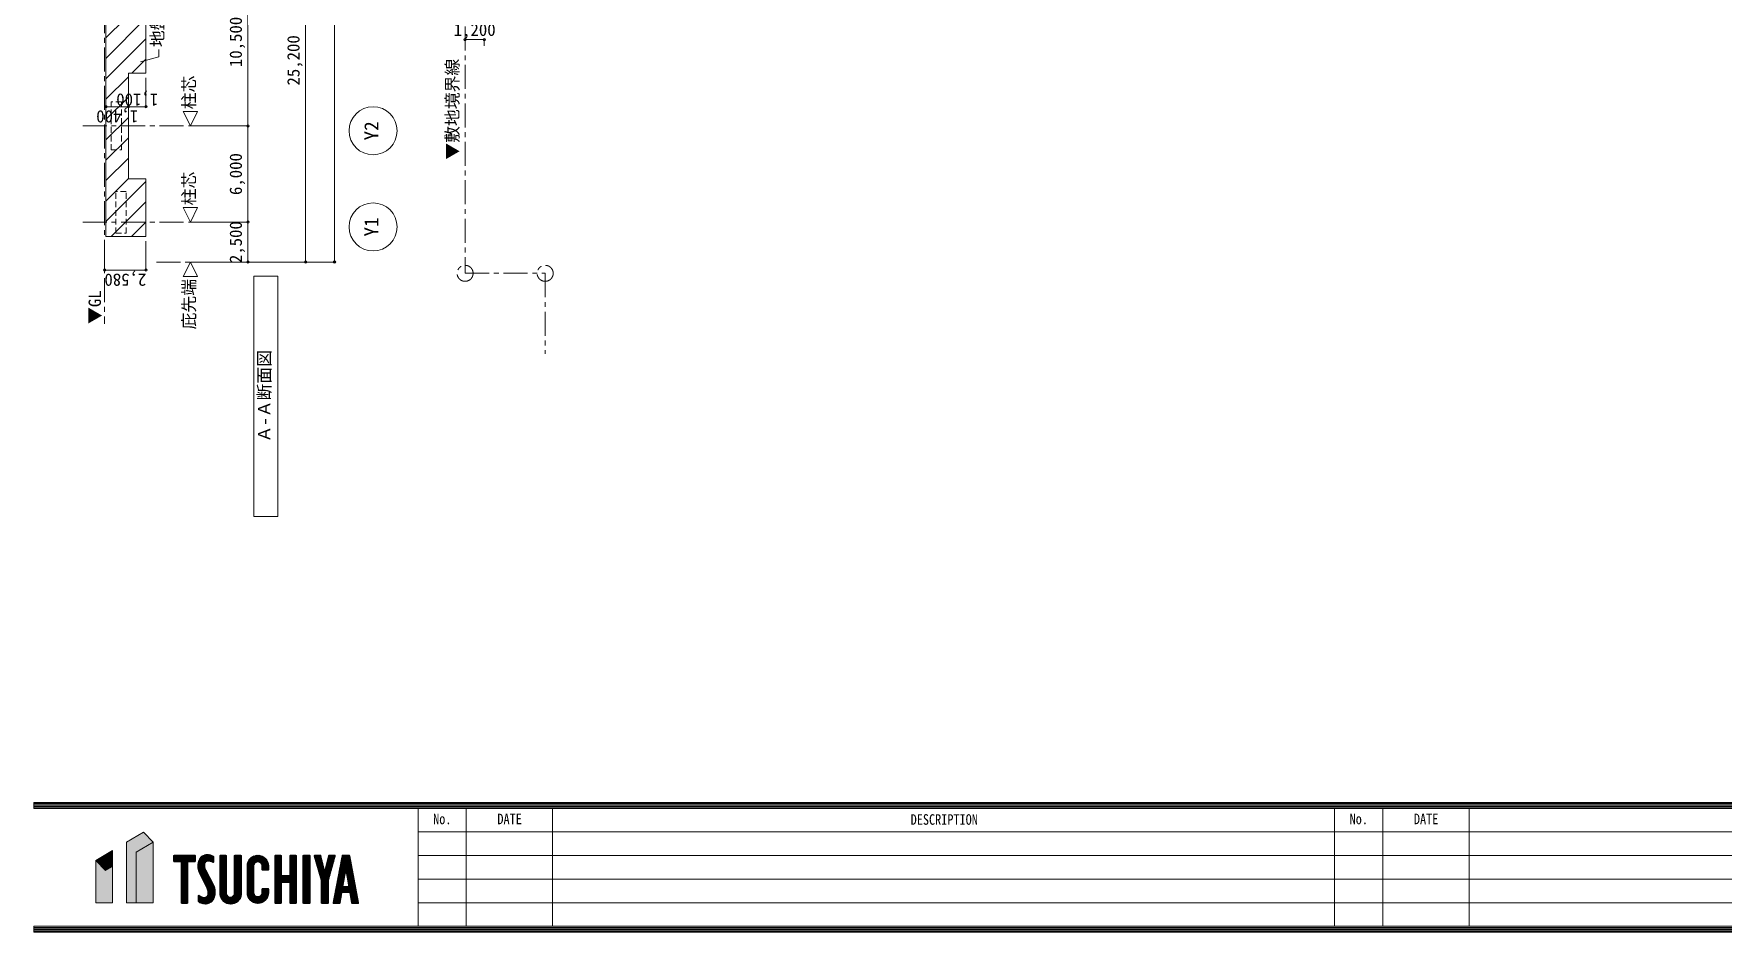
# Model space of a CAD drawing. Units: millimetres at full size, sheet at 1:300. Extents: x -272537 to 274500, y -185098 to 187500.
# Drawn here: x -272537 to -167041, y 21302 to 77399 of the extents above; entities that cross this region are included whole.
import ezdxf
from ezdxf.enums import TextEntityAlignment as Align

# ---------------------------------------------------------------- set-up
doc = ezdxf.new("R2010")
doc.units = ezdxf.units.MM
doc.header["$LTSCALE"] = 300
doc.header["$PDMODE"] = 32
doc.header["$PDSIZE"] = 150
doc.linetypes.add('CHAIN1', pattern=[8, 5, -1, 1, -1])
doc.linetypes.add('DASHED1', pattern=[1.8, 1.2, -0.6])
for name, color, linetype, lineweight in [('0-1_躯体', 2, 'Continuous', 9), ('0-3_建具', 2, 'Continuous', 18), ('0-6_文字', 2, 'Continuous', 5), ('0-7_寸法', 2, 'Continuous', 5), ('0-8_補助線', 4, 'Continuous', 5), ('0-A_給水設備', 7, 'Continuous', 9), ('0-D_防災設備', 6, 'CHAIN1', 20), ('0-F_', 4, 'CHAIN1', 5), ('8-7_寸法', 4, 'Continuous', 5), ('F-0_枠', 7, 'Continuous', 9)]:
    doc.layers.add(name, color=color, linetype=linetype, lineweight=lineweight)
doc.styles.add('ＭＳ ゴシック', font='')
doc.styles.get('ＭＳ ゴシック').set_extended_font_data('MS Gothic')

# ---------------------------------------------------------------- blocks, each defined once
blk = doc.blocks.new('12')
at = {"layer": '0-7_寸法', "color": 7, "lineweight": 9}
blk.add_lwpolyline([(187.5, 450), (-712.5, 0), (187.5, -450)], close=True, dxfattribs=at)

msp = doc.modelspace()

# ---------------------------------------------------------------- linework, layer by layer
at = {"layer": '0-1_躯体', "color": 7, "linetype": 'DASHED1'}
for p, q in [((-267062.1, 73143.3), (-267712.1, 73143.3)), ((-267712.1, 70143.3), (-267712.1, 73143.3)), ((-267062.1, 70143.3), (-267062.1, 73143.3)), ((-267712.1, 70143.3), (-267062.1, 70143.3)), ((-267412.1, 64943.3), (-267412.1, 67543.3)), ((-267412.1, 64943.3), (-266762.1, 64943.3))]:
    msp.add_line(p, q, dxfattribs=at)
msp.add_lwpolyline([(-266762.1, 64943.3), (-266762.1, 67543.3), (-267412.1, 67543.3)], dxfattribs=at)
at = {"layer": '0-3_建具'}
for p, q in [((-268032.1, 88143.3), (-268032.1, 64743.3)), ((-265532.1, 68343.3), (-266632.1, 68343.3)), ((-265532.1, 68343.3), (-265532.1, 64743.3)), ((-265532.1, 64743.3), (-268032.1, 64743.3))]:
    msp.add_line(p, q, dxfattribs=at)
at = {"layer": '0-3_建具', "color": 4, "lineweight": 5}
for p, q in [((-268032.1, 72843.3), (-266632.1, 72843.3)), ((-266632.1, 72843.3), (-265532.1, 72843.3)), ((-268112.1, 62643.3), (-265532.1, 62643.3))]:
    msp.add_line(p, q, dxfattribs=at)
at = {"layer": '0-3_建具'}
msp.add_lwpolyline([(-265532.1, 79543.3), (-265532.1, 74943.3), (-266632.1, 74943.3), (-266632.1, 68343.3)], dxfattribs=at)
at = {"layer": '0-6_文字', "color": 4}
for p, q in [((-245603.5, 77034.5), (-244403.1, 77034.5)), ((-244403.1, 77034.5), (-244403.1, 76643.3))]:
    msp.add_line(p, q, dxfattribs=at)
at = {"layer": '0-6_文字'}
for p in [(-245603.5, 77034.5), (-244403.1, 77034.5)]:
    msp.add_point(p, dxfattribs=at)
at = {"layer": '0-7_寸法', "color": 4}
for p, q in [((-268032.1, 72843.3), (-268032.1, 74643.3)), ((-266632.1, 72843.3), (-266632.1, 74643.3)), ((-265532.1, 72843.3), (-265532.1, 74643.3)), ((-259160.3, 71643.3), (-262760.3, 71643.3)), ((-259160.3, 65643.3), (-262760.3, 65643.3)), ((-259160.3, 65643.3), (-262760.3, 65643.3)), ((-268112.1, 62643.3), (-268112.1, 64443.3)), ((-265532.1, 62643.3), (-265532.1, 64443.3)), ((-259160.3, 63143.3), (-262760.3, 63143.3)), ((-257360.3, 63143.3), (-259160.3, 63143.3)), ((-255560.3, 63143.3), (-257360.3, 63143.3)), ((-253760.3, 63143.3), (-255560.3, 63143.3))]:
    msp.add_line(p, q, dxfattribs=at)
at = {"layer": '0-7_寸法', "color": 3, "lineweight": 13}
for centre in [(-251349.1, 71343.3), (-251349.1, 65343.3)]:
    msp.add_circle(centre, 1500, dxfattribs=at)
at = {"layer": '0-7_寸法'}
for p in [(-268032.1, 72843.3), (-266632.1, 72843.3), (-265532.1, 72843.3), (-259160.3, 71643.3), (-259160.3, 65643.3), (-268112.1, 62643.3), (-265532.1, 62643.3), (-259160.3, 63143.3), (-255560.3, 63143.3), (-253760.3, 63143.3)]:
    msp.add_point(p, dxfattribs=at)
at = {"layer": '0-8_補助線'}
for p, q in [((-268032.1, 77137.9), (-265626.7, 79543.3)), ((-268032.1, 75865.1), (-265532.1, 78365.1)), ((-268032.1, 74592.3), (-265532.1, 77092.3)), ((-266408.3, 74943.3), (-265532.1, 75819.5)), ((-268032.1, 73319.5), (-266632.1, 74719.5)), ((-268032.1, 72046.7), (-266632.1, 73446.7)), ((-268032.1, 70773.9), (-266632.1, 72173.9)), ((-268032.1, 69501.1), (-266632.1, 70901.1)), ((-268032.1, 68228.3), (-266632.1, 69628.3)), ((-268032.1, 66955.5), (-266632.1, 68355.5)), ((-268032.1, 65682.7), (-265532.1, 68182.7)), ((-267698.7, 64743.3), (-265532.1, 66910)), ((-266425.9, 64743.3), (-265532.1, 65637.2))]:
    msp.add_line(p, q, dxfattribs=at)
at = {"layer": '0-A_給水設備'}
msp.add_lwpolyline([(-265873.1, 75657.7), (-264729.5, 75964.1), (-264729.5, 76416.6)], dxfattribs=at)
at = {"layer": '0-D_防災設備'}
msp.add_line((-240603, 62443.5), (-240603.2, 57423.7), dxfattribs=at)
msp.add_lwpolyline([(-82664.9, 150405.8), (-85665.2, 150406.8), (-140331.6, 150423), (-144230.9, 150424), (-198899.2, 150440.1), (-201898.5, 150441.1), (-233343.2, 150450.3), (-247602.9, 150453.7), (-247603.6, 123453.2), (-245603.4, 123452.6), (-245603.5, 62443.1), (-240603, 62443.5)], dxfattribs=at)
for centre in [(-245603.5, 62443.1), (-240603, 62443.5)]:
    msp.add_circle(centre, 500, dxfattribs=at)
at = {"layer": '0-F_'}
for p, q in [((-268112.1, 153343.3), (-268112.1, 59281.6)), ((-269483, 71643.3), (-262760.3, 71643.3)), ((-269483, 65643.3), (-262760.3, 65643.3))]:
    msp.add_line(p, q, dxfattribs=at)
at = {"layer": '0-F_', "color": 5}
msp.add_line((-264882.1, 63143.3), (-262760.3, 63143.3), dxfattribs=at)
at = {"layer": '0-F_', "color": 3, "linetype": 'Continuous', "lineweight": 13}
for p, q in [((-257304, 62267.8), (-258804, 62267.8)), ((-257304, 47267.8), (-257304, 62267.8))]:
    msp.add_line(p, q, dxfattribs=at)
msp.add_lwpolyline([(-258804, 62267.8), (-258804, 47267.8), (-257304, 47267.8)], dxfattribs=at)
at = {"layer": '8-7_寸法'}
for p, q in [((-253760.3, 63143.3), (-253760.3, 148943.3)), ((-255560.3, 88343.3), (-255560.3, 63143.3)), ((-259160.3, 82143.3), (-259160.3, 71643.3)), ((-259160.3, 71643.3), (-259160.3, 65643.3)), ((-259160.3, 65643.3), (-259160.3, 63143.3))]:
    msp.add_line(p, q, dxfattribs=at)
at = {"layer": 'F-0_枠', "color": 3, "lineweight": 13}
for p, q in [((-272536.7, 29401.8), (-272536.7, 29033.6)), ((-272536.7, 29401.8), (-34200, 29401.8)), ((-272536.7, 29328.1), (-34200, 29328.1)), ((-272536.7, 29254.5), (-34200, 29254.5)), ((-272536.7, 29180.8), (-34200, 29180.8)), ((-272536.7, 29107.2), (-34200, 29107.2)), ((-272536.7, 29033.6), (-34200, 29033.6)), ((-191305.4, 21669.9), (-191305.4, 29033.6)), ((-272536.7, 21669.9), (-272536.7, 21301.8)), ((-272536.7, 21669.9), (-34200, 21669.9)), ((-272536.7, 21596.3), (-34200, 21596.3)), ((-272536.7, 21522.7), (-34200, 21522.7)), ((-272536.7, 21449), (-34200, 21449)), ((-272536.7, 21375.4), (-34200, 21375.4)), ((-272536.7, 21301.8), (-34200, 21301.8))]:
    msp.add_line(p, q, dxfattribs=at)
at = {"layer": 'F-0_枠'}
for p, q in [((-245536.7, 21669.9), (-245536.7, 29033.6)), ((-240136.7, 21669.9), (-240136.7, 29033.6)), ((-188305.4, 21669.9), (-188305.4, 29033.6)), ((-182905.4, 21669.9), (-182905.4, 29033.6)), ((-248536.7, 27560.8), (-134074.2, 27560.8)), ((-263802.5, 25767.3), (-263458.2, 26111.7)), ((-263802.5, 25842.3), (-263533.1, 26111.7)), ((-263802.5, 25917.2), (-263608.1, 26111.7)), ((-263802.5, 25992.2), (-263683.1, 26111.7)), ((-263802.5, 26067.2), (-263758.1, 26111.7)), ((-263792.4, 25702.4), (-263383.2, 26111.7)), ((-263732.3, 25687.5), (-263308.2, 26111.7)), ((-263657.4, 25687.5), (-263233.2, 26111.7)), ((-263582.4, 25687.5), (-263158.2, 26111.7)), ((-263507.4, 25687.5), (-263083.3, 26111.7)), ((-263432.4, 25687.5), (-263008.3, 26111.7)), ((-263357.4, 25687.5), (-262933.3, 26111.7)), ((-263336, 25334.1), (-262558.4, 26111.7)), ((-263336, 25409.1), (-262633.4, 26111.7)), ((-263336, 25484.1), (-262708.4, 26111.7)), ((-263336, 25559), (-262783.3, 26111.7)), ((-263336, 25634), (-262858.3, 26111.7)), ((-263336, 25259.1), (-262911.8, 25683.3)), ((-263336, 25184.1), (-262911.8, 25608.3)), ((-263336, 25109.2), (-262911.8, 25533.3)), ((-263336, 25034.2), (-262911.8, 25458.3)), ((-263336, 24959.2), (-262911.8, 25383.3)), ((-262907.6, 25687.5), (-262483.6, 26111.5)), ((-262832.6, 25687.5), (-262445.6, 26074.5)), ((-262757.6, 25687.5), (-262445.3, 25999.9)), ((-262682.6, 25687.5), (-262445.3, 25924.9)), ((-262607.7, 25687.5), (-262445.3, 25849.9)), ((-262532.7, 25687.5), (-262445.3, 25774.9)), ((-262296.1, 25399.3), (-261549.5, 26145.9)), ((-262295.8, 25474.5), (-261613.9, 26156.5)), ((-262291.6, 25328.8), (-261490.6, 26129.8)), ((-262289.6, 25555.7), (-261685.2, 26160.2)), ((-262283.1, 25262.3), (-261436.3, 26109.1)), ((-262275.7, 25644.6), (-261766.1, 26154.2)), ((-262271.1, 25199.4), (-261846.3, 25624.1)), ((-262256, 25139.4), (-261862.7, 25532.8)), ((-262253.6, 25741.7), (-261863.2, 26132)), ((-262238.2, 25082.3), (-261863.7, 25456.8)), ((-262217.8, 25027.7), (-261857.5, 25388)), ((-262195, 24975.5), (-261845.6, 25324.9)), ((-262187.8, 25882.5), (-262004, 26066.2)), ((-261745.6, 25724.8), (-261386.1, 26084.3)), ((-261656.5, 25738.9), (-261339.6, 26055.9)), ((-261586.2, 25734.3), (-261302, 26018.5)), ((-261522.8, 25722.7), (-261300.1, 25945.4)), ((-261465, 25705.5), (-261300.1, 25870.4)), ((-261411.9, 25683.7), (-261300.1, 25795.4)), ((-261362.8, 25657.7), (-261300.1, 25720.5)), ((-260918.4, 25802.3), (-260609, 26111.7)), ((-260918.4, 25877.3), (-260683.9, 26111.7)), ((-260918.4, 25952.2), (-260758.9, 26111.7)), ((-260918.4, 26027.2), (-260833.9, 26111.7)), ((-260918.4, 25727.3), (-260534.1, 26111.6)), ((-260918.4, 25652.3), (-260494.7, 26075.9)), ((-260918.4, 25577.3), (-260494.2, 26001.5)), ((-260918.4, 25502.4), (-260494.2, 25926.5)), ((-260918.4, 25427.4), (-260494.2, 25851.5)), ((-260918.4, 25352.4), (-260494.2, 25776.5)), ((-260918.4, 25277.4), (-260494.2, 25701.6)), ((-260918.4, 25202.4), (-260494.2, 25626.6)), ((-260918.4, 25127.5), (-260494.2, 25551.6)), ((-260918.4, 25052.5), (-260494.2, 25476.6)), ((-260918.4, 24977.5), (-260494.2, 25401.7)), ((-260918.4, 24902.5), (-260494.2, 25326.7)), ((-260027.7, 25718.3), (-259634.2, 26111.7)), ((-260027.7, 25793.2), (-259709.2, 26111.7)), ((-260027.7, 25868.2), (-259784.2, 26111.7)), ((-260027.7, 25943.2), (-259859.2, 26111.7)), ((-260027.7, 26018.2), (-259934.1, 26111.7)), ((-260027.7, 25643.3), (-259572.6, 26098.3)), ((-260027.7, 25568.3), (-259561.1, 26034.9)), ((-260027.7, 25493.3), (-259561.1, 25959.9)), ((-260027.7, 25418.3), (-259561.1, 25884.9)), ((-260027.7, 25343.4), (-259561.1, 25809.9)), ((-260027.7, 25268.4), (-259561.1, 25734.9)), ((-260027.7, 25193.4), (-259561.1, 25660)), ((-260027.7, 25118.4), (-259561.1, 25585)), ((-260027.7, 25043.4), (-259561.1, 25510)), ((-260027.7, 24968.5), (-259561.1, 25435)), ((-260027.7, 24893.5), (-259561.1, 25360)), ((-259221.8, 25399.4), (-258510.3, 26110.9)), ((-259221.8, 25324.5), (-258442.1, 26104.1)), ((-259221.8, 25249.5), (-258379.6, 26091.7)), ((-259221.8, 25174.5), (-258321.7, 26074.5)), ((-259221.8, 25099.5), (-258766.7, 25554.6)), ((-259221.8, 25024.5), (-258797.1, 25449.2)), ((-259221.8, 24949.6), (-258797.6, 25373.7)), ((-259220.4, 25475.8), (-258585.9, 26110.3)), ((-259209.5, 25561.7), (-258671.8, 26099.4)), ((-259180.8, 25665.4), (-258775.5, 26070.7)), ((-259099.5, 25821.6), (-258931.7, 25989.4)), ((-258664.7, 25656.7), (-258267.9, 26053.4)), ((-258559.3, 25687), (-258217.7, 26028.6)), ((-258489.5, 25681.8), (-258170.9, 26000.5)), ((-258433.6, 25662.8), (-258127.1, 25969.2)), ((-258387.2, 25634.2), (-258086.4, 25935)), ((-258348.9, 25597.5), (-258048.6, 25897.8)), ((-258318.6, 25552.8), (-258013.8, 25857.7)), ((-258297.4, 25499.1), (-257981.9, 25814.6)), ((-258288.7, 25432.8), (-257953.1, 25768.3)), ((-258288.7, 25357.8), (-257927.6, 25718.9)), ((-258288.7, 25282.9), (-257905.7, 25665.8)), ((-258287.1, 25209.5), (-257887.7, 25608.9)), ((-258243, 25178.6), (-257874.2, 25547.3)), ((-258168, 25178.6), (-257866.2, 25480.4)), ((-258093, 25178.6), (-257864.5, 25407.1)), ((-258018.1, 25178.6), (-257864.5, 25332.1)), ((-257482.8, 25788.8), (-257159.9, 26111.7)), ((-257482.8, 25863.8), (-257234.9, 26111.7)), ((-257482.8, 25938.8), (-257309.9, 26111.7)), ((-257482.8, 26013.8), (-257384.9, 26111.7)), ((-257482.8, 25713.8), (-257087.2, 26109.4)), ((-257482.8, 25638.9), (-257058.6, 26063)), ((-257482.8, 25563.9), (-257058.6, 25988)), ((-257482.8, 25488.9), (-257058.6, 25913)), ((-257482.8, 25413.9), (-257058.6, 25838.1)), ((-257482.8, 25338.9), (-257058.6, 25763.1)), ((-257482.8, 25264), (-257058.6, 25688.1)), ((-257482.8, 25189), (-257058.6, 25613.1)), ((-257482.8, 25114), (-257058.6, 25538.2)), ((-257482.8, 25039), (-257058.6, 25463.2)), ((-257482.8, 24964), (-257058.6, 25388.2)), ((-256549.7, 25747.2), (-256185.2, 26111.7)), ((-256549.7, 25822.2), (-256260.2, 26111.7)), ((-256549.7, 25897.2), (-256335.1, 26111.7)), ((-256549.7, 25972.1), (-256410.1, 26111.7)), ((-256549.7, 26047.1), (-256485.1, 26111.7)), ((-256549.7, 25672.2), (-256131.3, 26090.6)), ((-256549.7, 25597.3), (-256125.5, 26021.4)), ((-256549.7, 25522.3), (-256125.5, 25946.4)), ((-256549.7, 25447.3), (-256125.5, 25871.4)), ((-256549.7, 25372.3), (-256125.5, 25796.5)), ((-256549.7, 25297.3), (-256125.5, 25721.5)), ((-256549.7, 25222.4), (-256125.5, 25646.5)), ((-256549.7, 25147.4), (-256125.5, 25571.5)), ((-256549.7, 25072.4), (-256125.5, 25496.5)), ((-256549.7, 24997.4), (-256125.5, 25421.6)), ((-256549.7, 24922.4), (-256125.5, 25346.6)), ((-255743.8, 25728.3), (-255360.4, 26111.7)), ((-255743.8, 25803.3), (-255435.4, 26111.7)), ((-255743.8, 25878.3), (-255510.4, 26111.7)), ((-255743.8, 25953.3), (-255585.4, 26111.7)), ((-255743.8, 26028.2), (-255660.3, 26111.7)), ((-255743.8, 25653.3), (-255294, 26103.1)), ((-255743.8, 25578.4), (-255277.2, 26044.9)), ((-255743.8, 25503.4), (-255277.2, 25969.9)), ((-255743.8, 25428.4), (-255277.2, 25895)), ((-255743.8, 25353.4), (-255277.2, 25820)), ((-255743.8, 25278.4), (-255277.2, 25745)), ((-255743.8, 25203.5), (-255277.2, 25670)), ((-255743.8, 25128.5), (-255277.2, 25595)), ((-255743.8, 25053.5), (-255277.2, 25520.1)), ((-255743.8, 24978.5), (-255277.2, 25445.1)), ((-255743.8, 24903.5), (-255277.2, 25370.1)), ((-255020.4, 26076.8), (-254986.2, 26111)), ((-255007.5, 26014.7), (-254910.5, 26111.7)), ((-254991.1, 25956.1), (-254835.6, 26111.7)), ((-254974.7, 25897.5), (-254760.6, 26111.7)), ((-254958.4, 25838.9), (-254685.6, 26111.7)), ((-254942, 25780.3), (-254620, 26102.3)), ((-254925.6, 25721.7), (-254598, 26049.3)), ((-254909.3, 25663.1), (-254583.3, 25989.1)), ((-254892.9, 25604.5), (-254568.5, 25928.8)), ((-254876.5, 25545.9), (-254553.8, 25868.6)), ((-254860.1, 25487.3), (-254539.1, 25808.3)), ((-254843.8, 25428.7), (-254524.3, 25748.1)), ((-254827.4, 25370.1), (-254509.6, 25687.9)), ((-254811, 25311.5), (-254494.9, 25627.6)), ((-254794.6, 25252.9), (-254480.1, 25567.4)), ((-254778.3, 25194.3), (-254465.4, 25507.1)), ((-254761.9, 25135.6), (-254450.7, 25446.9)), ((-254745.5, 25077), (-254435.9, 25386.6)), ((-254729.1, 25018.4), (-254421.2, 25326.4)), ((-254680, 24842.6), (-253806.6, 25716.1)), ((-254663.6, 24784), (-253835.6, 25612)), ((-254647.3, 24725.4), (-253864.7, 25508)), ((-254630.9, 24666.8), (-253893.8, 25403.9)), ((-254321.8, 25275.9), (-253777.5, 25820.1)), ((-254297.5, 25375.1), (-253748.4, 25924.2)), ((-254273.2, 25474.4), (-253719.3, 26028.2)), ((-254249, 25573.6), (-253722.6, 26099.9)), ((-254224.7, 25672.9), (-253785.9, 26111.7)), ((-254200.4, 25772.1), (-253860.8, 26111.7)), ((-254176.1, 25871.3), (-253935.8, 26111.7)), ((-254151.9, 25970.6), (-254010.8, 26111.7)), ((-254127.6, 26069.8), (-254085.8, 26111.6)), ((-253584.9, 24513.1), (-252685.5, 25412.6)), ((-253567.5, 24605.5), (-252697.3, 25475.7)), ((-253550.1, 24697.9), (-252709.2, 25538.8)), ((-253532.7, 24790.3), (-252721.1, 25601.9)), ((-253515.3, 24882.7), (-252733, 25664.9)), ((-253497.9, 24975.1), (-252744.9, 25728)), ((-253480.5, 25067.4), (-252756.8, 25791.1)), ((-253463.1, 25159.8), (-252768.7, 25854.2)), ((-253445.7, 25252.2), (-252780.6, 25917.3)), ((-253428.3, 25344.6), (-252792.4, 25980.4)), ((-253410.9, 25437), (-252804.3, 26043.5)), ((-253393.4, 25529.4), (-252823, 26099.8)), ((-253376, 25621.7), (-252886.1, 26111.7)), ((-253358.6, 25714.1), (-252961.1, 26111.7)), ((-253341.2, 25806.5), (-253036.1, 26111.7)), ((-253323.8, 25898.9), (-253111.1, 26111.7)), ((-253306.4, 25991.3), (-253186, 26111.7)), ((-253288.1, 26084.6), (-253263.9, 26108.8)), ((-253028.1, 24995), (-252673.6, 25349.5)), ((-248536.7, 26088.1), (-134074.2, 26088.1)), ((-263336, 24884.2), (-262911.8, 25308.4)), ((-263336, 24809.2), (-262911.8, 25233.4)), ((-263336, 24734.3), (-262911.8, 25158.4)), ((-263336, 24659.3), (-262911.8, 25083.4)), ((-263336, 24584.3), (-262911.8, 25008.5)), ((-263336, 24509.3), (-262911.8, 24933.5)), ((-263336, 24434.4), (-262911.8, 24858.5)), ((-263336, 24359.4), (-262911.8, 24783.5)), ((-263336, 24284.4), (-262911.8, 24708.5)), ((-263336, 24209.4), (-262911.8, 24633.6)), ((-263336, 24134.4), (-262911.8, 24558.6)), ((-263336, 24059.5), (-262911.8, 24483.6)), ((-263336, 23984.5), (-262911.8, 24408.6)), ((-263336, 23909.5), (-262911.8, 24333.6)), ((-262169.6, 24925.9), (-261829.1, 25266.4)), ((-262143.9, 24876.7), (-261808.6, 25211.9)), ((-262118.1, 24827.4), (-261783.8, 25161.8)), ((-262092.4, 24778.2), (-261757.9, 25112.7)), ((-262066.7, 24728.9), (-261732, 25063.7)), ((-262041, 24679.7), (-261706.1, 25014.6)), ((-262015.2, 24630.4), (-261680.2, 24965.5)), ((-261989.5, 24581.2), (-261654.2, 24916.4)), ((-261963.8, 24531.9), (-261628.3, 24867.3)), ((-261938, 24482.7), (-261602.4, 24818.3)), ((-261912.3, 24433.4), (-261576.5, 24769.2)), ((-261886.6, 24384.2), (-261550.6, 24720.1)), ((-261860.8, 24334.9), (-261524.7, 24671)), ((-261835.1, 24285.7), (-261498.8, 24622)), ((-261809.4, 24236.4), (-261472.9, 24572.9)), ((-261783.7, 24187.2), (-261447, 24523.8)), ((-261757.9, 24137.9), (-261421.1, 24474.7)), ((-261733.8, 24087.1), (-261395.2, 24425.7)), ((-261713, 24032.9), (-261369.3, 24376.6)), ((-261695.4, 23975.6), (-261343.4, 24327.5)), ((-261681.2, 23914.7), (-261317.5, 24278.4)), ((-260918.4, 24827.5), (-260494.2, 25251.7)), ((-260918.4, 24752.6), (-260494.2, 25176.7)), ((-260918.4, 24677.6), (-260494.2, 25101.7)), ((-260918.4, 24602.6), (-260494.2, 25026.8)), ((-260918.4, 24527.6), (-260494.2, 24951.8)), ((-260918.4, 24452.7), (-260494.2, 24876.8)), ((-260918.4, 24377.7), (-260494.2, 24801.8)), ((-260918.4, 24302.7), (-260494.2, 24726.8)), ((-260918.4, 24227.7), (-260494.2, 24651.9)), ((-260918.4, 24152.7), (-260494.2, 24576.9)), ((-260918.4, 24077.8), (-260494.2, 24501.9)), ((-260918.4, 24002.8), (-260494.2, 24426.9)), ((-260918.4, 23927.8), (-260494.2, 24351.9)), ((-260918.4, 23852.8), (-260494.2, 24277)), ((-260027.7, 24818.5), (-259561.1, 25285.1)), ((-260027.7, 24743.5), (-259561.1, 25210.1)), ((-260027.7, 24668.5), (-259561.1, 25135.1)), ((-260027.7, 24593.6), (-259561.1, 25060.1)), ((-260027.7, 24518.6), (-259561.1, 24985.1)), ((-260027.7, 24443.6), (-259561.1, 24910.2)), ((-260027.7, 24368.6), (-259561.1, 24835.2)), ((-260027.7, 24293.6), (-259561.1, 24760.2)), ((-260027.7, 24218.7), (-259561.1, 24685.2)), ((-260027.7, 24143.7), (-259561.1, 24610.3)), ((-260027.7, 24068.7), (-259561.1, 24535.3)), ((-260027.7, 23993.7), (-259561.1, 24460.3)), ((-260027.7, 23918.8), (-259561.1, 24385.3)), ((-260027.7, 23843.8), (-259561.1, 24310.3)), ((-259221.8, 24874.6), (-258797.6, 25298.7)), ((-259221.8, 24799.6), (-258797.6, 25223.8)), ((-259221.8, 24724.6), (-258797.6, 25148.8)), ((-259221.8, 24649.7), (-258797.6, 25073.8)), ((-259221.8, 24574.7), (-258797.6, 24998.8)), ((-259221.8, 24499.7), (-258797.6, 24923.8)), ((-259221.8, 24424.7), (-258797.6, 24848.9)), ((-259221.8, 24349.7), (-258797.6, 24773.9)), ((-259221.8, 24274.8), (-258797.6, 24698.9)), ((-259221.8, 24199.8), (-258797.6, 24623.9)), ((-259221.8, 24124.8), (-258797.6, 24548.9)), ((-259221.8, 24049.8), (-258797.6, 24474)), ((-259221.8, 23974.8), (-258797.6, 24399)), ((-259221.8, 23899.9), (-258797.6, 24324)), ((-257943.1, 25178.6), (-257864.5, 25257.1)), ((-257482.8, 24889.1), (-257058.6, 25313.2)), ((-257482.8, 24814.1), (-257058.6, 25238.2)), ((-257482.8, 24739.1), (-257058.6, 25163.3)), ((-257482.8, 24664.1), (-257058.6, 25088.3)), ((-257482.8, 24589.2), (-257058.6, 25013.3)), ((-257482.8, 24514.2), (-257058.6, 24938.3)), ((-257482.8, 24439.2), (-257058.6, 24863.3)), ((-257482.8, 24064.3), (-256707.8, 24839.2)), ((-257482.8, 24139.3), (-256782.8, 24839.2)), ((-257482.8, 24214.3), (-256857.8, 24839.2)), ((-257482.8, 24289.2), (-256932.8, 24839.2)), ((-257482.8, 24364.2), (-257007.8, 24839.2)), ((-257482.8, 23989.3), (-257058.6, 24413.5)), ((-257482.8, 23914.3), (-257058.6, 24338.5)), ((-257057, 24415.1), (-256632.9, 24839.2)), ((-256982, 24415.1), (-256557.9, 24839.2)), ((-256907, 24415.1), (-256125.5, 25196.6)), ((-256832.1, 24415.1), (-256125.5, 25121.6)), ((-256757.1, 24415.1), (-256125.5, 25046.7)), ((-256682.1, 24415.1), (-256125.5, 24971.7)), ((-256607.1, 24415.1), (-256125.5, 24896.7)), ((-256549.7, 24847.5), (-256125.5, 25271.6)), ((-256549.7, 24397.6), (-256125.5, 24821.7)), ((-256549.7, 24322.6), (-256125.5, 24746.8)), ((-256549.7, 24247.6), (-256125.5, 24671.8)), ((-256549.7, 24172.6), (-256125.5, 24596.8)), ((-256549.7, 24097.7), (-256125.5, 24521.8)), ((-256549.7, 24022.7), (-256125.5, 24446.8)), ((-256549.7, 23947.7), (-256125.5, 24371.9)), ((-256549.7, 23872.7), (-256125.5, 24296.9)), ((-255743.8, 24828.6), (-255277.2, 25295.1)), ((-255743.8, 24753.6), (-255277.2, 25220.1)), ((-255743.8, 24678.6), (-255277.2, 25145.2)), ((-255743.8, 24603.6), (-255277.2, 25070.2)), ((-255743.8, 24528.7), (-255277.2, 24995.2)), ((-255743.8, 24453.7), (-255277.2, 24920.2)), ((-255743.8, 24378.7), (-255277.2, 24845.3)), ((-255743.8, 24303.7), (-255277.2, 24770.3)), ((-255743.8, 24228.7), (-255277.2, 24695.3)), ((-255743.8, 24153.8), (-255277.2, 24620.3)), ((-255743.8, 24078.8), (-255277.2, 24545.3)), ((-255743.8, 24003.8), (-255277.2, 24470.4)), ((-255743.8, 23928.8), (-255277.2, 24395.4)), ((-255743.8, 23853.8), (-255277.2, 24320.4)), ((-254712.8, 24959.8), (-254406.5, 25266.1)), ((-254696.4, 24901.2), (-254388.6, 25209)), ((-254614.5, 24608.2), (-253922.8, 25299.9)), ((-254598.6, 24549.2), (-253951.9, 25195.8)), ((-254598.6, 24474.2), (-253981, 25091.8)), ((-254598.6, 24399.2), (-254010.1, 24987.7)), ((-254598.6, 24324.2), (-254039.1, 24883.7)), ((-254598.6, 24249.2), (-254068.2, 24779.6)), ((-254598.6, 24174.3), (-254097.3, 24675.6)), ((-254598.6, 24099.3), (-254126.3, 24571.5)), ((-254598.6, 24024.3), (-254132, 24490.9)), ((-254598.6, 23949.3), (-254132, 24415.9)), ((-254598.6, 23874.3), (-254132, 24340.9)), ((-254598.6, 23799.4), (-254132, 24265.9)), ((-253724.2, 23774), (-253206.5, 24291.7)), ((-253706.8, 23866.4), (-253191, 24382.2)), ((-253689.3, 23958.8), (-253175.5, 24472.7)), ((-253671.9, 24051.2), (-253159.9, 24563.2)), ((-253654.5, 24143.6), (-253144.4, 24653.7)), ((-253637.1, 24236), (-253128.9, 24744.3)), ((-253619.7, 24328.4), (-253113.3, 24834.8)), ((-253602.3, 24420.7), (-253097.8, 24925.3)), ((-253194.5, 23778.9), (-252507.2, 24466.2)), ((-253119.5, 23778.9), (-252495.3, 24403.1)), ((-253044.5, 23778.9), (-252483.4, 24340)), ((-253006, 24942.1), (-252661.7, 25286.4)), ((-252995, 24878.1), (-252649.8, 25223.3)), ((-252984, 24814.1), (-252637.9, 25160.2)), ((-252973.1, 24750.1), (-252626, 25097.1)), ((-252969.5, 23778.9), (-252471.5, 24276.9)), ((-252962.1, 24686.1), (-252614.1, 25034)), ((-252951.1, 24622.1), (-252602.3, 24970.9)), ((-252940.1, 24558.1), (-252590.4, 24907.8)), ((-252929.1, 24494.1), (-252578.5, 24844.7)), ((-252918.1, 24430.1), (-252566.6, 24781.7)), ((-252907.2, 24366.1), (-252554.7, 24718.6)), ((-252896.2, 24302.1), (-252542.8, 24655.5)), ((-252885.2, 24238.1), (-252530.9, 24592.4)), ((-252874.2, 24174.1), (-252519, 24529.3)), ((-248536.7, 24615.4), (-134074.2, 24615.4)), ((-263336, 23834.5), (-262911.8, 24258.7)), ((-263336, 23759.5), (-262911.8, 24183.7)), ((-263336, 23684.6), (-262911.8, 24108.7)), ((-263336, 23609.6), (-262911.8, 24033.7)), ((-263336, 23534.6), (-262911.8, 23958.7)), ((-263336, 23459.6), (-262911.8, 23883.8)), ((-263336, 23384.6), (-262911.8, 23808.8)), ((-263336, 23309.7), (-262911.8, 23733.8)), ((-263336, 23234.7), (-262911.8, 23658.8)), ((-263336, 23159.7), (-262911.8, 23583.9)), ((-263314.8, 23105.9), (-262911.8, 23508.9)), ((-263245.5, 23100.2), (-262911.8, 23433.9)), ((-263170.5, 23100.2), (-262911.8, 23358.9)), ((-263095.5, 23100.2), (-262911.8, 23283.9)), ((-262275.6, 23545.3), (-262217.5, 23603.4)), ((-262275.6, 23470.3), (-262173.9, 23572)), ((-262275.6, 23395.3), (-262128, 23542.9)), ((-262275.6, 23320.3), (-262077.9, 23518.1)), ((-262275.6, 23245.4), (-262023, 23498)), ((-262244.2, 23201.8), (-261962.6, 23483.4)), ((-262200.4, 23170.6), (-261895.3, 23475.7)), ((-262153.5, 23142.5), (-261806.9, 23489.1)), ((-262103.4, 23117.7), (-261220.3, 24000.7)), ((-262049.7, 23096.4), (-261210.2, 23935.9)), ((-261992.1, 23079), (-261204.1, 23867)), ((-261929.9, 23066.2), (-261202.7, 23793.4)), ((-261862.2, 23058.9), (-261207.3, 23713.9)), ((-261787.1, 23059.1), (-261219.6, 23626.6)), ((-261698.9, 23072.3), (-261243, 23528.2)), ((-261674.3, 23621.7), (-261234, 24062.1)), ((-261671.1, 23849.8), (-261292.3, 24228.6)), ((-261666.2, 23704.8), (-261250.7, 24120.3)), ((-261665.7, 23780.2), (-261270.2, 24175.8)), ((-261586.3, 23109.9), (-261283.8, 23412.4)), ((-260918.4, 23777.8), (-260494.2, 24202)), ((-260918.4, 23702.9), (-260494.2, 24127)), ((-260915.3, 23631), (-260494.2, 24052)), ((-260902.1, 23569.2), (-260494.2, 23977)), ((-260884.4, 23511.9), (-260494.2, 23902.1)), ((-260862.8, 23458.5), (-260494.2, 23827.1)), ((-260837.6, 23408.8), (-260494.2, 23752.1)), ((-260809.1, 23362.2), (-260492.3, 23679)), ((-260777.6, 23318.8), (-260475.4, 23621)), ((-260743, 23278.3), (-260447.6, 23573.8)), ((-260705.6, 23240.8), (-260411, 23535.4)), ((-260665.3, 23206.1), (-260365.7, 23505.7)), ((-260622, 23174.5), (-260310.2, 23486.3)), ((-260575.6, 23145.9), (-260239.5, 23482)), ((-260526, 23120.5), (-260112.2, 23534.3)), ((-260472.8, 23098.7), (-259561.1, 24010.4)), ((-260415.7, 23080.8), (-259561.1, 23935.4)), ((-260354.1, 23067.5), (-259561.1, 23860.5)), ((-260287.1, 23059.5), (-259561.1, 23785.5)), ((-260213.3, 23058.3), (-259561.1, 23710.5)), ((-260129.9, 23066.7), (-259563.9, 23632.7)), ((-260080, 23566.5), (-259561.1, 24085.4)), ((-260031.3, 23090.3), (-259587.5, 23534.1)), ((-260027.7, 23768.8), (-259561.1, 24235.4)), ((-260027.7, 23693.8), (-259561.1, 24160.4)), ((-259896.7, 23149.9), (-259647.1, 23399.5)), ((-259221.8, 23824.9), (-258797.6, 24249)), ((-259221.2, 23750.5), (-258797.6, 24174.1)), ((-259214.8, 23681.9), (-258797.6, 24099.1)), ((-259202.7, 23619), (-258797.6, 24024.1)), ((-259185.8, 23560.9), (-258797.6, 23949.1)), ((-259164.9, 23506.9), (-258797.6, 23874.1)), ((-259140.3, 23456.5), (-258797.6, 23799.2)), ((-259112.4, 23409.4), (-258792.7, 23729.1)), ((-259081.3, 23365.5), (-258774.3, 23672.5)), ((-259047.3, 23324.6), (-258746.3, 23625.6)), ((-259010.3, 23286.6), (-258710.1, 23586.8)), ((-258970.3, 23251.6), (-258665.9, 23556)), ((-258927.4, 23219.5), (-258612.8, 23534.1)), ((-258881.4, 23190.5), (-258547.5, 23524.4)), ((-258832.1, 23164.8), (-258457.8, 23539.1)), ((-258779.3, 23142.7), (-257891.5, 24030.5)), ((-258722.6, 23124.4), (-257864.5, 23982.5)), ((-258661.4, 23110.6), (-257864.5, 23907.5)), ((-258594.8, 23102.2), (-257864.5, 23832.5)), ((-258521.5, 23100.6), (-257864.9, 23757.2)), ((-258438.8, 23108.3), (-257872.6, 23674.5)), ((-258341.1, 23131), (-257895.3, 23576.8)), ((-258303.4, 23693.6), (-257963.6, 24033.4)), ((-258288.7, 23783.3), (-258038.6, 24033.4)), ((-258288.7, 23858.3), (-258113.5, 24033.4)), ((-258288.7, 23933.2), (-258188.5, 24033.4)), ((-258279.1, 24017.8), (-258273, 24023.8)), ((-258208.8, 23188.3), (-257952.6, 23444.5)), ((-257482.8, 23839.4), (-257058.6, 24263.5)), ((-257482.8, 23764.4), (-257058.6, 24188.5)), ((-257482.8, 23689.4), (-257058.6, 24113.5)), ((-257482.8, 23614.4), (-257058.6, 24038.6)), ((-257482.8, 23539.4), (-257058.6, 23963.6)), ((-257482.8, 23464.5), (-257058.6, 23888.6)), ((-257482.8, 23389.5), (-257058.6, 23813.6)), ((-257482.8, 23314.5), (-257058.6, 23738.7)), ((-257482.8, 23239.5), (-257058.6, 23663.7)), ((-257482.8, 23164.6), (-257058.6, 23588.7)), ((-257464.5, 23107.8), (-257058.6, 23513.7)), ((-257397.1, 23100.2), (-257058.6, 23438.7)), ((-257322.1, 23100.2), (-257058.6, 23363.8)), ((-257247.2, 23100.2), (-257058.6, 23288.8)), ((-257172.2, 23100.2), (-257058.6, 23213.8)), ((-256549.7, 23797.8), (-256125.5, 24221.9)), ((-256549.7, 23722.8), (-256125.5, 24146.9)), ((-256549.7, 23647.8), (-256125.5, 24071.9)), ((-256549.7, 23572.8), (-256125.5, 23997)), ((-256549.7, 23497.8), (-256125.5, 23922)), ((-256549.7, 23422.9), (-256125.5, 23847)), ((-256549.7, 23347.9), (-256125.5, 23772)), ((-256549.7, 23272.9), (-256125.5, 23697)), ((-256549.7, 23197.9), (-256125.5, 23622.1)), ((-256546.4, 23126.2), (-256125.5, 23547.1)), ((-256497.4, 23100.2), (-256125.5, 23472.1)), ((-256422.4, 23100.2), (-256125.5, 23397.1)), ((-256347.4, 23100.2), (-256125.5, 23322.2)), ((-256272.4, 23100.2), (-256125.5, 23247.2)), ((-255743.8, 23778.9), (-255277.2, 24245.4)), ((-255743.8, 23703.9), (-255277.2, 24170.4)), ((-255743.8, 23628.9), (-255277.2, 24095.5)), ((-255743.8, 23553.9), (-255277.2, 24020.5)), ((-255743.8, 23478.9), (-255277.2, 23945.5)), ((-255743.8, 23404), (-255277.2, 23870.5)), ((-255743.8, 23329), (-255277.2, 23795.5)), ((-255743.8, 23254), (-255277.2, 23720.6)), ((-255743.8, 23179), (-255277.2, 23645.6)), ((-255733.2, 23114.6), (-255277.2, 23570.6)), ((-255672.6, 23100.2), (-255277.2, 23495.6)), ((-255597.6, 23100.2), (-255277.2, 23420.7)), ((-255522.7, 23100.2), (-255277.2, 23345.7)), ((-255447.7, 23100.2), (-255277.2, 23270.7)), ((-254598.6, 23724.4), (-254132, 24190.9)), ((-254598.6, 23649.4), (-254132, 24116)), ((-254598.6, 23574.4), (-254132, 24041)), ((-254598.6, 23499.5), (-254132, 23966)), ((-254598.6, 23424.5), (-254132, 23891)), ((-254598.6, 23349.5), (-254132, 23816.1)), ((-254598.6, 23274.5), (-254132, 23741.1)), ((-254598.6, 23199.5), (-254132, 23666.1)), ((-254595.7, 23127.4), (-254132, 23591.1)), ((-254547.9, 23100.2), (-254132, 23516.1)), ((-254472.9, 23100.2), (-254132, 23441.2)), ((-254398, 23100.2), (-254132, 23366.2)), ((-254323, 23100.2), (-254132, 23291.2)), ((-254248, 23100.2), (-254132, 23216.2)), ((-253841.1, 23132.3), (-253315.2, 23658.1)), ((-253828.6, 23219.7), (-253299.7, 23748.6)), ((-253811.2, 23312.1), (-252962.7, 24160.6)), ((-253798.1, 23100.2), (-253330.8, 23567.6)), ((-253793.8, 23404.5), (-253037.7, 24160.6)), ((-253776.4, 23496.9), (-253112.7, 24160.6)), ((-253759, 23589.3), (-253187.6, 24160.6)), ((-253741.6, 23681.7), (-253222.1, 24201.2)), ((-253723.2, 23100.2), (-253346.3, 23477.1)), ((-253648.2, 23100.2), (-253361.8, 23386.6)), ((-253573.2, 23100.2), (-253377.4, 23296.1)), ((-253269.5, 23778.9), (-252887.7, 24160.6)), ((-252894.6, 23778.9), (-252459.6, 24213.8)), ((-252819.6, 23778.9), (-252447.7, 24150.7)), ((-252797.3, 23726.1), (-252435.8, 24087.6)), ((-252786.4, 23662.1), (-252424, 24024.6)), ((-252775.4, 23598.1), (-252412.1, 23961.5)), ((-252764.4, 23534.1), (-252400.2, 23898.4)), ((-252753.4, 23470.2), (-252388.3, 23835.3)), ((-252742.4, 23406.2), (-252376.4, 23772.2)), ((-252731.4, 23342.2), (-252364.5, 23709.1)), ((-252720.5, 23278.2), (-252352.6, 23646)), ((-252709.5, 23214.2), (-252340.7, 23582.9)), ((-252698.5, 23150.2), (-252328.9, 23519.8)), ((-252670.3, 23103.4), (-252317, 23456.7)), ((-252598.5, 23100.2), (-252305.1, 23393.6)), ((-252523.5, 23100.2), (-252293.2, 23330.5)), ((-252448.5, 23100.2), (-252281.3, 23267.4)), ((-263020.6, 23100.2), (-262911.8, 23209)), ((-262944.4, 23101.4), (-262913, 23132.8)), ((-257097, 23100.4), (-257058.8, 23138.6)), ((-256197.5, 23100.2), (-256125.5, 23172.2)), ((-255372.7, 23100.2), (-255277.2, 23195.7)), ((-254173, 23100.3), (-254132.1, 23141.2)), ((-253498.2, 23100.2), (-253392.9, 23205.6)), ((-252373.5, 23100.2), (-252269.4, 23204.4)), ((-252298.5, 23100.3), (-252258.6, 23140.2)), ((-248536.7, 23142.7), (-134074.2, 23142.7))]:
    msp.add_line(p, q, dxfattribs=at)
at = {"layer": 'F-0_枠', "color": 4, "lineweight": 5}
for p, q in [((-266757.1, 26917), (-265695.2, 27556.1)), ((-263802.5, 25729.9), (-263802.5, 26069.3)), ((-262487.7, 26111.7), (-263760.1, 26111.7)), ((-263760.1, 25687.5), (-263336, 25687.5)), ((-263336, 23142.7), (-263336, 25687.5)), ((-262487.7, 25687.5), (-262911.8, 25687.5)), ((-262911.8, 23142.7), (-262911.8, 25687.5)), ((-262445.3, 26069.3), (-262445.3, 25729.9)), ((-261300.1, 26006), (-261300.1, 25695)), ((-260918.4, 26069.3), (-260918.4, 23651.6)), ((-260536.6, 26111.7), (-260875.9, 26111.7)), ((-260494.2, 26069.3), (-260494.2, 23694)), ((-260027.7, 26069.3), (-260027.7, 23694)), ((-259603.5, 26111.7), (-259985.2, 26111.7)), ((-259561.1, 26069.3), (-259561.1, 23651.6)), ((-259221.8, 23778.9), (-259221.8, 25433)), ((-258797.6, 25433), (-258797.6, 23778.9)), ((-258288.7, 25221), (-258288.7, 25433)), ((-257864.5, 25221), (-257864.5, 25433)), ((-257482.8, 26069.3), (-257482.8, 23142.7)), ((-257101, 26111.7), (-257440.4, 26111.7)), ((-257058.6, 26069.3), (-257058.6, 24839.2)), ((-256549.7, 26069.3), (-256549.7, 24839.2)), ((-256167.9, 26111.7), (-256507.2, 26111.7)), ((-256125.5, 26069.3), (-256125.5, 23142.7)), ((-255743.8, 26069.3), (-255743.8, 23142.7)), ((-255319.6, 26111.7), (-255701.4, 26111.7)), ((-255277.2, 26069.3), (-255277.2, 23142.7)), ((-255019.5, 26057.9), (-254598.6, 24551.2)), ((-254646.5, 26111.7), (-254978.7, 26111.7)), ((-254605.3, 26079.3), (-254395.9, 25222.8)), ((-254125.3, 26079.3), (-254334.7, 25222.8)), ((-253711.1, 26057.9), (-254132, 24551.2)), ((-253751.9, 26111.7), (-254084.1, 26111.7)), ((-253290.2, 26077.1), (-253841.6, 23150.5)), ((-252852.3, 26111.7), (-253248.6, 26111.7)), ((-252810.7, 26077.1), (-252259.3, 23150.5)), ((-262190.8, 24966.5), (-261747.3, 24117.5)), ((-261300.1, 24245.4), (-261800.1, 25192.8)), ((-257906.9, 25178.6), (-258246.2, 25178.6)), ((-257058.6, 24839.2), (-256549.7, 24839.2)), ((-257058.6, 24415.1), (-256549.7, 24415.1)), ((-257058.6, 23142.7), (-257058.6, 24415.1)), ((-256549.7, 23142.7), (-256549.7, 24415.1)), ((-254598.6, 23142.7), (-254598.6, 24551.2)), ((-254132, 23142.7), (-254132, 24551.2)), ((-253090.7, 24966.5), (-253229, 24160.6)), ((-253010.2, 24966.5), (-252871.9, 24160.6)), ((-262275.6, 23247.2), (-262275.6, 23564)), ((-258288.7, 23991), (-258288.7, 23778.9)), ((-257906.9, 24033.4), (-258246.2, 24033.4)), ((-257864.5, 23991), (-257864.5, 23778.9)), ((-253404.9, 23135.5), (-253294.5, 23778.9)), ((-253294.5, 23778.9), (-252806.4, 23778.9)), ((-253229, 24160.6), (-252871.9, 24160.6)), ((-252696, 23135.5), (-252806.4, 23778.9)), ((-262954.3, 23100.2), (-263293.6, 23100.2)), ((-257101, 23100.2), (-257440.4, 23100.2)), ((-256167.9, 23100.2), (-256507.2, 23100.2)), ((-255319.6, 23100.2), (-255701.4, 23100.2)), ((-254174.4, 23100.2), (-254556.2, 23100.2)), ((-253446.7, 23100.2), (-253800, 23100.2)), ((-252301, 23100.2), (-252654.2, 23100.2))]:
    msp.add_line(p, q, dxfattribs=at)
at = {"layer": 'F-0_枠', "color": 3, "linetype": 'CHAIN1', "lineweight": 13}
msp.add_line((-85072.3, 21669.9), (-272536.7, 21669.9), dxfattribs=at)
at = {"layer": 'F-0_枠', "color": 3, "lineweight": 13}
msp.add_lwpolyline([(-248536.7, 29033.6), (-248536.7, 21669.9), (-248536.7, 29033.6)], dxfattribs=at)
at = {"layer": 'F-0_枠', "color": 4, "lineweight": 5}
for points in [[(-266757.1, 26917), (-266757.1, 23142.7), (-266141.8, 23142.7), (-265086.4, 23142.7), (-265086.4, 26934), (-265695.2, 27556.1)], [(-265086.4, 26934), (-266141.8, 26299.6), (-266141.8, 23142.7)], [(-268666.9, 25769.7), (-268058.1, 25147.7), (-267618.7, 25411.8)]]:
    msp.add_lwpolyline(points, dxfattribs=at)
msp.add_lwpolyline([(-267616.8, 26401), (-268666.9, 25769.7), (-268666.9, 23142.7), (-267618.7, 23142.7)], close=True, dxfattribs=at)
for centre, radius, start, end in [((-263760.1, 26069.3), 42.4, 90, 180), ((-263760.1, 25729.9), 42.4, 180, 270), ((-262487.7, 26069.3), 42.4, 0, 90), ((-262487.7, 25729.9), 42.4, 270, 0), ((-261215.3, 25433), 1081.3, 168.68996, 205.56021), ((-261681.8, 25560.3), 599.8, 98.12988, 171.87003), ((-261164.5, 25485.5), 699.8, 173.67503, 204.72421), ((-261675.2, 25553.7), 185, 89.86775, 177.24397), ((-261680.8, 25550), 610.2, 53.43034, 98.09105), ((-261659.4, 25156.7), 582.2, 59.51205, 91.51208), ((-261342.5, 25695), 42.4, 239.51205, 0), ((-261342.5, 26006), 42.4, 0, 53.43034), ((-260875.9, 26069.3), 42.4, 90, 180), ((-260536.6, 26069.3), 42.4, 0, 90), ((-259985.2, 26069.3), 42.4, 90, 180), ((-259603.5, 26069.3), 42.4, 0, 90), ((-258543.1, 25433), 678.6, 0.00005, 179.99994), ((-258543.1, 25433), 254.5, 359.99969, 180.00029), ((-257440.4, 26069.3), 42.4, 90, 180), ((-257101, 26069.3), 42.4, 0, 90), ((-256507.2, 26069.3), 42.4, 90, 180), ((-256167.9, 26069.3), 42.4, 0, 90), ((-255701.4, 26069.3), 42.4, 90, 180), ((-255319.6, 26069.3), 42.4, 0, 90), ((-254978.7, 26069.3), 42.4, 90, 195.6098), ((-254646.5, 26069.3), 42.4, 13.74065, 90), ((-254084.1, 26069.3), 42.4, 90, 166.25934), ((-253751.9, 26069.3), 42.4, 344.39018, 90), ((-253248.6, 26069.3), 42.4, 90, 169.33022), ((-252852.3, 26069.3), 42.4, 10.66977, 90), ((-258246.2, 25221), 42.4, 180, 270), ((-257906.9, 25221), 42.4, 270, 0), ((-254365.3, 25230.1), 31.4, 193.3114, 346.68855), ((-253050.5, 24961.1), 40.6, 7.60046, 172.39951), ((-262233.2, 23564), 42.4, 50.29099, 180), ((-262233.2, 23247.2), 42.4, 180, 230.67804), ((-261821.6, 23749.7), 692, 230.67802, 271.03941), ((-261869.4, 24002), 527, 230.29099, 268.11198), ((-261885.1, 23704.5), 229.1, 269.56876, 335.91534), ((-261831.8, 23657.9), 600.5, 272.17274, 342.96449), ((-262538.5, 23747.8), 873.3, 350.98668, 25.0475), ((-262215.9, 23811.7), 1013.3, 341.01382, 25.34566), ((-260239.7, 23742.5), 684.7, 187.62822, 352.37177), ((-260260.9, 23715.3), 234.2, 185.19432, 354.80563), ((-258543.1, 23778.9), 678.6, 180.00005, 359.99994), ((-258543.1, 23778.9), 254.5, 179.99969, 0.00029), ((-258246.2, 23991), 42.4, 90, 180), ((-257906.9, 23991), 42.4, 0, 90), ((-263293.6, 23142.7), 42.4, 180, 270), ((-262954.3, 23142.7), 42.4, 270, 0), ((-257440.4, 23142.7), 42.4, 180, 270), ((-257101, 23142.7), 42.4, 270, 0), ((-256507.2, 23142.7), 42.4, 180, 270), ((-256167.9, 23142.7), 42.4, 270, 0), ((-255701.4, 23142.7), 42.4, 180, 270), ((-255319.6, 23142.7), 42.4, 270, 0), ((-254556.2, 23142.7), 42.4, 180, 270), ((-254174.4, 23142.7), 42.4, 270, 0), ((-253800, 23142.7), 42.4, 169.33022, 270), ((-253446.7, 23142.7), 42.4, 270, 350.26233), ((-252654.2, 23142.7), 42.4, 189.73766, 270), ((-252301, 23142.7), 42.4, 270, 10.66977)]:
    msp.add_arc(centre, radius, start, end, dxfattribs=at)
at = {"layer": 'F-0_枠', "color": 150}
for points in [[(-266757.1, 26917), (-265086.4, 26934), (-265695.2, 27556.1)], [(-267616.8, 26401), (-268666.9, 25769.7), (-267618.7, 25411.8), (-268058.1, 25147.7)], [(-266757.1, 26917), (-266141.8, 26299.6), (-265086.4, 26934)], [(-266757.1, 26917), (-266757.1, 23142.7), (-266141.8, 23142.7)], [(-266757.1, 26917), (-266141.8, 23142.7), (-266141.8, 26299.6)]]:
    msp.add_solid(points, dxfattribs=at)
at = {"layer": 'F-0_枠', "color": 160}
for points in [[(-266757.1, 26917), (-265086.4, 26934), (-265695.2, 27556.1)], [(-267616.8, 26401), (-268666.9, 25769.7), (-267618.7, 25411.8), (-268058.1, 25147.7)], [(-266757.1, 26917), (-266141.8, 26299.6), (-265086.4, 26934)], [(-266757.1, 26917), (-266757.1, 23142.7), (-266141.8, 23142.7)], [(-266757.1, 26917), (-266141.8, 23142.7), (-266141.8, 26299.6)]]:
    msp.add_solid(points, dxfattribs=at)
at = {"layer": 'F-0_枠', "color": 91}
for points in [[(-265086.4, 26934), (-266141.8, 26299.6), (-265086.4, 23142.7), (-266141.8, 23142.7)], [(-268058.1, 25147.7), (-268666.9, 25769.7), (-268666.9, 23142.7)], [(-268058.1, 25147.7), (-267618.7, 23142.7), (-267618.7, 25411.8)], [(-268058.1, 25147.7), (-268666.9, 23142.7), (-267618.7, 23142.7)]]:
    msp.add_solid(points, dxfattribs=at)

# ---------------------------------------------------------------- block references
at = {"layer": '0-7_寸法', "rotation": 90}
for p in [(-262760.3, 72355.8), (-262760.3, 66355.8)]:
    msp.add_blockref('12', p, dxfattribs=at)
at = {"layer": '0-7_寸法', "yscale": -1, "rotation": 270}
msp.add_blockref('12', (-262760.3, 62430.8), dxfattribs=at)

# ---------------------------------------------------------------- texts
at = {"layer": '0-6_文字', "style": 'ＭＳ ゴシック'}
msp.add_text('1,200', height=769.8, dxfattribs=at).set_placement((-246315.8, 77034.5), align=Align.BOTTOM_LEFT)
at = {"layer": '0-7_寸法', "style": 'ＭＳ ゴシック'}
for s, rotation, p in [('10,500', 90, (-259310.3, 75318.3)), ('25,200', 90, (-255710.3, 74168.3)), ('1,100', 180, (-264769.6, 73893.3)), ('柱芯', 90, (-262231.8, 72686.3)), ('1,400', 180, (-266019.6, 72843.3)), ('6,000', 90, (-259310.3, 67330.8)), ('柱芯', 90, (-262231.8, 66686.3)), ('2,500', 90, (-259310.3, 63080.8)), ('2,580', 180, (-265509.6, 62643.3)), ('庇先端', 90, (-262235.3, 58943.3))]:
    msp.add_text(s, height=769.8, rotation=rotation, dxfattribs=at).set_placement(p, align=Align.BOTTOM_LEFT)
at = {"layer": '0-7_寸法', "color": 7, "style": 'ＭＳ ゴシック'}
for s, p in [('Y2', (-250753.1, 70739.3)), ('Y1', (-250753.1, 64739.3))]:
    msp.add_text(s, height=879.8, rotation=90, dxfattribs=at).set_placement(p, align=Align.BOTTOM_LEFT)
at = {"layer": '0-A_給水設備', "color": 2, "style": 'ＭＳ ゴシック'}
msp.add_text('地盤改良', height=769.8, rotation=90, dxfattribs=at).set_placement((-264204.5, 76566.6), align=Align.BOTTOM_LEFT)
at = {"layer": '0-D_防災設備', "color": 2, "style": 'ＭＳ ゴシック'}
msp.add_text('▼敷地境界線', height=769.8, rotation=90, dxfattribs=at).set_placement((-245786.4, 69538.9), align=Align.BOTTOM_LEFT)
at = {"layer": '0-F_', "color": 2, "style": 'ＭＳ ゴシック'}
for s, p in [('▼GL', (-268112.1, 59281.6)), ('Ａ-Ａ断面図', (-257529, 51880.3))]:
    msp.add_text(s, height=769.8, rotation=90, dxfattribs=at).set_placement(p, align=Align.BOTTOM_LEFT)
at = {"layer": 'F-0_枠', "style": 'ＭＳ ゴシック', "width": 0.85}
for s, p in [('No.', (-247599.2, 27847.2)), ('DATE', (-243586.7, 27847.2)), ('DESCRIPTION', (-217779.5, 27812.6)), ('No.', (-190367.9, 27847.2)), ('DATE', (-186355.4, 27847.2))]:
    msp.add_text(s, height=659.8, dxfattribs=at).set_placement(p, align=Align.BOTTOM_LEFT)

doc.saveas('drawing.dxf')
